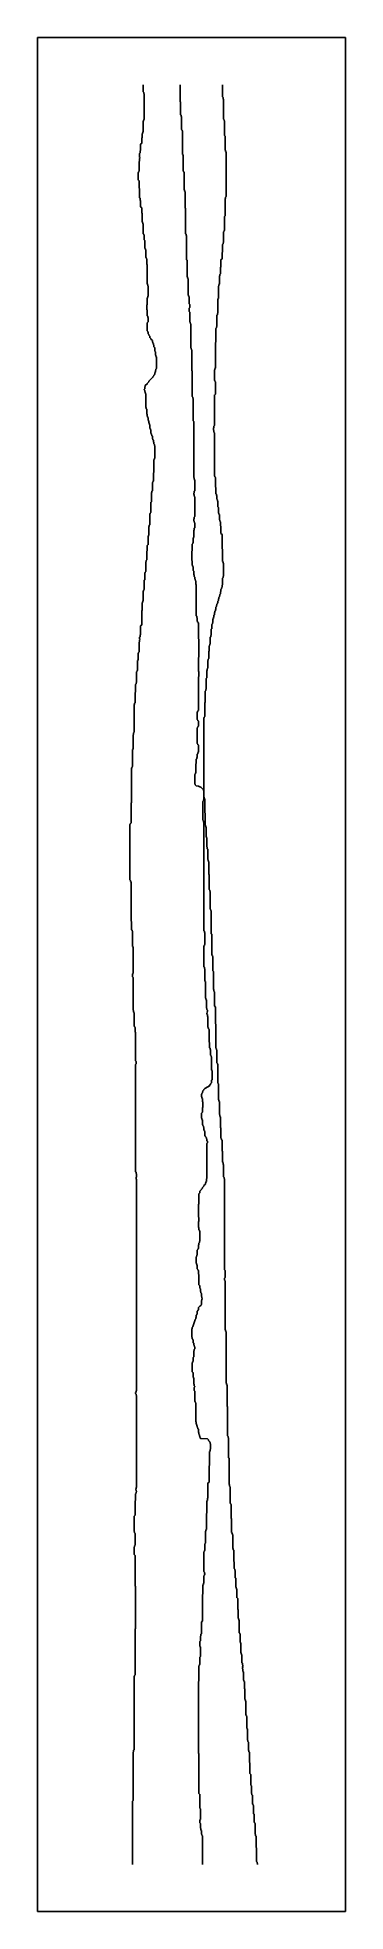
# Model space of a CAD drawing. Header units: metres. Extents: x -303 to 303, y -92 to 3592.
import ezdxf

# ---------------------------------------------------------------- set-up
doc = ezdxf.new("R2010")
doc.units = ezdxf.units.M
doc.header["$XCLIPFRAME"] = 0
for name, color, linetype in [('Curve_Exist', 63, 'Continuous'), ('CuttingCurve_A', 10, 'Continuous'), ('CuttingCurve_B', 30, 'Continuous'), ('Image', 191, 'Continuous')]:
    doc.layers.add(name, color=color, linetype=linetype)
picture_1 = doc.add_image_def('image1.jpg', size_in_pixel=(606, 3684))

msp = doc.modelspace()

# ---------------------------------------------------------------- linework, layer by layer
at = {"layer": 'Curve_Exist'}
for points in [[(-116, 0), (-116, 125), (-115, 126), (-115, 221), (-114, 222), (-114, 225), (-113, 226), (-113, 370), (-112, 371), (-112, 372), (-111, 373), (-111, 463), (-110, 464), (-110, 547), (-111, 548), (-111, 608), (-113, 610), (-113, 624), (-112, 625), (-112, 627), (-111, 628), (-111, 651), (-112, 652), (-112, 654), (-113, 655), (-113, 685), (-111, 687), (-111, 715), (-110, 716), (-110, 729), (-109, 730), (-109, 732), (-108, 733), (-108, 734), (-109, 735), (-109, 737), (-110, 738), (-109, 739), (-109, 741), (-108, 742), (-108, 922), (-109, 923), (-109, 925), (-110, 926), (-110, 928), (-109, 929), (-109, 931), (-108, 932), (-108, 1347), (-109, 1348), (-109, 1351), (-108, 1352), (-108, 1358), (-109, 1359), (-109, 1361), (-110, 1362), (-110, 1573), (-109, 1574), (-109, 1579), (-110, 1580), (-110, 1636), (-111, 1637), (-111, 1646), (-112, 1647), (-112, 1648), (-113, 1649), (-113, 1675), (-114, 1676), (-114, 1679), (-115, 1680), (-115, 1744), (-116, 1745), (-116, 1751), (-115, 1752), (-115, 1804), (-116, 1805), (-116, 1835), (-117, 1836), (-117, 1837), (-118, 1838), (-118, 1854), (-119, 1855), (-119, 1932), (-120, 1933), (-120, 1935), (-121, 1936), (-121, 2045), (-120, 2046), (-120, 2047), (-119, 2048), (-119, 2087), (-118, 2088), (-118, 2156), (-117, 2157), (-117, 2158), (-116, 2159), (-116, 2192), (-115, 2193), (-115, 2221), (-114, 2222), (-114, 2225), (-113, 2226), (-113, 2280), (-112, 2281), (-112, 2283), (-111, 2284), (-111, 2304), (-110, 2305), (-110, 2320), (-109, 2321), (-109, 2323), (-108, 2324), (-108, 2345), (-107, 2346), (-107, 2347), (-106, 2348), (-106, 2367), (-105, 2368), (-105, 2381), (-104, 2382), (-104, 2383), (-103, 2384), (-103, 2403), (-102, 2404), (-102, 2408), (-101, 2409), (-102, 2410), (-102, 2413), (-101, 2414), (-101, 2417), (-100, 2418), (-100, 2435), (-98, 2437), (-98, 2465), (-97, 2466), (-97, 2481), (-96, 2482), (-96, 2484), (-95, 2485), (-95, 2504), (-94, 2505), (-94, 2506), (-93, 2507), (-93, 2525), (-92, 2526), (-92, 2539), (-91, 2540), (-91, 2541), (-90, 2542), (-90, 2561), (-89, 2562), (-89, 2564), (-88, 2565), (-88, 2582), (-87, 2583), (-87, 2593), (-85, 2595), (-85, 2612), (-84, 2613), (-84, 2630), (-83, 2631), (-83, 2633), (-82, 2634), (-82, 2655), (-81, 2656), (-81, 2657), (-80, 2658), (-80, 2678), (-79, 2679), (-79, 2697), (-78, 2698), (-78, 2700), (-77, 2701), (-77, 2717), (-76, 2718), (-76, 2719), (-75, 2720), (-75, 2736), (-74, 2737), (-74, 2762), (-73, 2763), (-73, 2764), (-72, 2765), (-72, 2789), (-73, 2790), (-73, 2792), (-74, 2793), (-74, 2796), (-75, 2797), (-75, 2800), (-76, 2801), (-76, 2802), (-77, 2803), (-77, 2808), (-78, 2809), (-78, 2810), (-79, 2811), (-79, 2813), (-80, 2814), (-80, 2821), (-81, 2822), (-81, 2823), (-82, 2824), (-82, 2831), (-83, 2832), (-83, 2834), (-84, 2835), (-84, 2838), (-85, 2839), (-85, 2844), (-86, 2845), (-86, 2846), (-87, 2847), (-87, 2851), (-88, 2852), (-88, 2861), (-89, 2862), (-89, 2864), (-90, 2865), (-90, 2892), (-91, 2893), (-91, 2895), (-92, 2896), (-92, 2898), (-93, 2899), (-93, 2900), (-92, 2901), (-92, 2905), (-91, 2906), (-91, 2908), (-87, 2911), (-87, 2912), (-84, 2915), (-84, 2916), (-76, 2924), (-76, 2925), (-74, 2927), (-74, 2928), (-72, 2930), (-72, 2933), (-71, 2934), (-71, 2937), (-70, 2938), (-70, 2940), (-69, 2941), (-69, 2964), (-70, 2965), (-70, 2967), (-71, 2968), (-71, 2974), (-72, 2975), (-72, 2982), (-74, 2984), (-74, 2987), (-75, 2988), (-75, 2990), (-76, 2991), (-76, 2992), (-77, 2993), (-77, 2996), (-80, 2999), (-80, 3000), (-82, 3002), (-82, 3005), (-84, 3007), (-84, 3008), (-85, 3009), (-85, 3012), (-86, 3013), (-86, 3014), (-87, 3015), (-87, 3031), (-85, 3033), (-85, 3041), (-86, 3042), (-86, 3044), (-87, 3045), (-87, 3056), (-88, 3057), (-88, 3066), (-87, 3067), (-87, 3080), (-86, 3081), (-86, 3083), (-85, 3084), (-85, 3103), (-86, 3104), (-86, 3106), (-87, 3107), (-87, 3145), (-88, 3146), (-88, 3157), (-89, 3158), (-89, 3159), (-90, 3160), (-90, 3175), (-91, 3176), (-91, 3177), (-92, 3178), (-92, 3193), (-93, 3194), (-93, 3203), (-94, 3204), (-94, 3205), (-95, 3206), (-95, 3225), (-96, 3226), (-96, 3228), (-97, 3229), (-97, 3246), (-98, 3247), (-98, 3257), (-100, 3259), (-100, 3271), (-101, 3272), (-101, 3276), (-102, 3277), (-102, 3295), (-103, 3296), (-103, 3310), (-105, 3312), (-105, 3326), (-104, 3327), (-104, 3328), (-103, 3329), (-103, 3348), (-102, 3349), (-102, 3354), (-101, 3355), (-102, 3356), (-102, 3364), (-101, 3365), (-101, 3369), (-100, 3370), (-100, 3382), (-98, 3384), (-98, 3394), (-97, 3395), (-97, 3403), (-96, 3404), (-96, 3406), (-95, 3407), (-95, 3428), (-94, 3429), (-94, 3430), (-93, 3431), (-93, 3481), (-94, 3482), (-94, 3484), (-95, 3485), (-95, 3499)], [(130, 0), (130, 2), (129, 3), (129, 5), (128, 6), (128, 33), (127, 34), (127, 56), (126, 57), (126, 59), (125, 60), (125, 81), (124, 82), (124, 83), (123, 84), (123, 99), (122, 100), (122, 116), (121, 117), (121, 118), (120, 119), (120, 136), (119, 137), (119, 139), (118, 140), (118, 155), (117, 156), (117, 177), (115, 179), (115, 200), (114, 201), (114, 221), (113, 222), (113, 224), (112, 225), (112, 241), (111, 242), (111, 244), (110, 245), (110, 267), (109, 268), (109, 291), (108, 292), (108, 293), (107, 294), (107, 321), (106, 322), (106, 324), (105, 325), (105, 345), (104, 346), (104, 360), (103, 361), (103, 362), (102, 363), (102, 379), (101, 380), (101, 384), (100, 385), (100, 386), (101, 387), (100, 388), (100, 389), (101, 390), (101, 392), (100, 393), (100, 396), (99, 397), (99, 413), (98, 414), (98, 416), (97, 417), (97, 436), (96, 437), (96, 453), (95, 454), (95, 455), (94, 456), (94, 480), (93, 481), (93, 483), (92, 484), (92, 501), (91, 502), (91, 523), (89, 525), (89, 542), (88, 543), (88, 545), (87, 546), (87, 563), (86, 564), (86, 578), (85, 579), (85, 581), (84, 582), (84, 595), (83, 596), (83, 618), (82, 619), (82, 621), (81, 622), (81, 649), (80, 650), (80, 652), (79, 653), (79, 680), (78, 681), (78, 708), (77, 709), (77, 710), (76, 711), (76, 743), (75, 744), (75, 747), (74, 748), (74, 799), (73, 800), (73, 839), (72, 840), (72, 842), (71, 843), (71, 900), (70, 901), (70, 943), (69, 944), (69, 946), (68, 947), (68, 1048), (67, 1049), (67, 1051), (66, 1052), (66, 1148), (65, 1149), (65, 1153), (66, 1154), (66, 1168), (65, 1169), (65, 1348), (64, 1349), (64, 1351), (63, 1352), (63, 1376), (62, 1377), (62, 1380), (61, 1381), (61, 1402), (60, 1403), (60, 1424), (59, 1425), (59, 1427), (58, 1428), (58, 1448), (57, 1449), (57, 1470), (56, 1471), (56, 1474), (55, 1475), (55, 1500), (54, 1501), (54, 1503), (53, 1504), (53, 1535), (52, 1536), (52, 1573), (51, 1574), (51, 1575), (50, 1576), (50, 1601), (49, 1602), (49, 1604), (48, 1605), (48, 1652), (47, 1653), (47, 1686), (45, 1688), (45, 1716), (44, 1717), (44, 1720), (43, 1721), (43, 1756), (42, 1757), (42, 1785), (41, 1786), (41, 1787), (40, 1788), (40, 1829), (39, 1830), (39, 1875), (38, 1876), (38, 1877), (37, 1878), (37, 1913), (36, 1914), (36, 1916), (35, 1917), (35, 1946), (34, 1947), (34, 1972), (33, 1973), (33, 1975), (32, 1976), (32, 1996), (31, 1997), (31, 2000), (30, 2001), (30, 2019), (29, 2020), (29, 2039), (28, 2040), (28, 2042), (27, 2043), (27, 2067), (26, 2068), (26, 2095), (25, 2096), (25, 2098), (24, 2099), (24, 2254), (25, 2255), (25, 2256), (26, 2257), (26, 2284), (27, 2285), (27, 2307), (28, 2308), (28, 2310), (29, 2311), (29, 2332), (30, 2333), (30, 2347), (31, 2348), (31, 2351), (32, 2352), (32, 2367), (33, 2368), (33, 2370), (34, 2371), (34, 2385), (35, 2386), (35, 2396), (36, 2397), (36, 2399), (37, 2400), (37, 2413), (38, 2414), (38, 2416), (39, 2417), (39, 2429), (40, 2430), (40, 2438), (41, 2439), (41, 2441), (42, 2442), (42, 2449), (43, 2450), (43, 2452), (44, 2453), (44, 2456), (45, 2457), (45, 2461), (46, 2462), (46, 2464), (47, 2465), (47, 2467), (48, 2468), (48, 2472), (49, 2473), (49, 2475), (50, 2476), (50, 2478), (51, 2479), (51, 2480), (52, 2481), (52, 2484), (53, 2485), (53, 2488), (54, 2489), (54, 2491), (55, 2492), (55, 2494), (56, 2495), (56, 2497), (57, 2498), (57, 2502), (58, 2503), (58, 2507), (59, 2508), (59, 2510), (60, 2511), (60, 2515), (61, 2516), (61, 2529), (62, 2530), (62, 2532), (63, 2533), (63, 2558), (62, 2559), (62, 2561), (61, 2562), (61, 2586), (60, 2587), (60, 2615), (58, 2617), (58, 2631), (57, 2632), (57, 2640), (56, 2641), (56, 2643), (55, 2644), (55, 2654), (54, 2655), (54, 2656), (53, 2657), (53, 2668), (52, 2669), (52, 2680), (51, 2681), (51, 2683), (50, 2684), (50, 2691), (49, 2692), (49, 2694), (48, 2695), (48, 2707), (47, 2708), (47, 2727), (46, 2728), (46, 2729), (45, 2730), (45, 2815), (44, 2816), (44, 2819), (43, 2820), (43, 2824), (44, 2825), (44, 2828), (45, 2829), (45, 2889), (47, 2891), (47, 2915), (46, 2916), (46, 2917), (45, 2918), (45, 2938), (46, 2939), (46, 2941), (47, 2942), (47, 2992), (48, 2993), (48, 3020), (49, 3021), (49, 3023), (50, 3024), (50, 3046), (51, 3047), (51, 3049), (52, 3050), (52, 3078), (53, 3079), (53, 3103), (54, 3104), (54, 3106), (55, 3107), (55, 3123), (56, 3124), (56, 3126), (57, 3127), (57, 3140), (58, 3141), (58, 3155), (60, 3157), (60, 3169), (61, 3170), (61, 3185), (62, 3186), (62, 3188), (63, 3189), (63, 3210), (64, 3211), (64, 3212), (65, 3213), (65, 3240), (66, 3241), (66, 3275), (67, 3276), (67, 3278), (68, 3279), (68, 3367), (67, 3368), (67, 3370), (66, 3371), (66, 3398), (65, 3399), (65, 3428), (64, 3429), (64, 3430), (63, 3431), (63, 3470), (62, 3471), (62, 3474), (61, 3475), (61, 3499)]]:
    msp.add_lwpolyline(points, dxfattribs=at)
at = {"layer": 'CuttingCurve_A'}
msp.add_lwpolyline([(-116, 0), (-116, 125), (-115, 126), (-115, 221), (-114, 222), (-114, 225), (-113, 226), (-113, 370), (-112, 371), (-112, 372), (-111, 373), (-111, 463), (-110, 464), (-110, 547), (-111, 548), (-111, 608), (-113, 610), (-113, 624), (-112, 625), (-112, 627), (-111, 628), (-111, 651), (-112, 652), (-112, 654), (-113, 655), (-113, 685), (-111, 687), (-111, 715), (-110, 716), (-110, 729), (-109, 730), (-109, 732), (-108, 733), (-108, 734), (-109, 735), (-109, 737), (-110, 738), (-109, 739), (-109, 741), (-108, 742), (-108, 922), (-109, 923), (-109, 925), (-110, 926), (-110, 928), (-109, 929), (-109, 931), (-108, 932), (-108, 1347), (-109, 1348), (-109, 1351), (-108, 1352), (-108, 1358), (-109, 1359), (-109, 1361), (-110, 1362), (-110, 1573), (-109, 1574), (-109, 1579), (-110, 1580), (-110, 1636), (-111, 1637), (-111, 1646), (-112, 1647), (-112, 1648), (-113, 1649), (-113, 1675), (-114, 1676), (-114, 1679), (-115, 1680), (-115, 1744), (-116, 1745), (-116, 1751), (-115, 1752), (-115, 1804), (-116, 1805), (-116, 1835), (-117, 1836), (-117, 1837), (-118, 1838), (-118, 1854), (-119, 1855), (-119, 1932), (-120, 1933), (-120, 1935), (-121, 1936), (-121, 2045), (-120, 2046), (-120, 2047), (-119, 2048), (-119, 2087), (-118, 2088), (-118, 2156), (-117, 2157), (-117, 2158), (-116, 2159), (-116, 2192), (-115, 2193), (-115, 2221), (-114, 2222), (-114, 2225), (-113, 2226), (-113, 2280), (-112, 2281), (-112, 2283), (-111, 2284), (-111, 2304), (-110, 2305), (-110, 2320), (-109, 2321), (-109, 2323), (-108, 2324), (-108, 2345), (-107, 2346), (-107, 2347), (-106, 2348), (-106, 2367), (-105, 2368), (-105, 2381), (-104, 2382), (-104, 2383), (-103, 2384), (-103, 2403), (-102, 2404), (-102, 2408), (-101, 2409), (-102, 2410), (-102, 2413), (-101, 2414), (-101, 2417), (-100, 2418), (-100, 2435), (-98, 2437), (-98, 2465), (-97, 2466), (-97, 2481), (-96, 2482), (-96, 2484), (-95, 2485), (-95, 2504), (-94, 2505), (-94, 2506), (-93, 2507), (-93, 2525), (-92, 2526), (-92, 2539), (-91, 2540), (-91, 2541), (-90, 2542), (-90, 2561), (-89, 2562), (-89, 2564), (-88, 2565), (-88, 2582), (-87, 2583), (-87, 2593), (-85, 2595), (-85, 2612), (-84, 2613), (-84, 2630), (-83, 2631), (-83, 2633), (-82, 2634), (-82, 2655), (-81, 2656), (-81, 2657), (-80, 2658), (-80, 2678), (-79, 2679), (-79, 2697), (-78, 2698), (-78, 2700), (-77, 2701), (-77, 2717), (-76, 2718), (-76, 2719), (-75, 2720), (-75, 2736), (-74, 2737), (-74, 2762), (-73, 2763), (-73, 2764), (-72, 2765), (-72, 2789), (-73, 2790), (-73, 2792), (-74, 2793), (-74, 2796), (-75, 2797), (-75, 2800), (-76, 2801), (-76, 2802), (-77, 2803), (-77, 2808), (-78, 2809), (-78, 2810), (-79, 2811), (-79, 2813), (-80, 2814), (-80, 2821), (-81, 2822), (-81, 2823), (-82, 2824), (-82, 2831), (-83, 2832), (-83, 2834), (-84, 2835), (-84, 2838), (-85, 2839), (-85, 2844), (-86, 2845), (-86, 2846), (-87, 2847), (-87, 2851), (-88, 2852), (-88, 2861), (-89, 2862), (-89, 2864), (-90, 2865), (-90, 2892), (-91, 2893), (-91, 2895), (-92, 2896), (-92, 2898), (-93, 2899), (-93, 2900), (-92, 2901), (-92, 2905), (-91, 2906), (-91, 2908), (-87, 2911), (-87, 2912), (-84, 2915), (-84, 2916), (-76, 2924), (-76, 2925), (-74, 2927), (-74, 2928), (-72, 2930), (-72, 2933), (-71, 2934), (-71, 2937), (-70, 2938), (-70, 2940), (-69, 2941), (-69, 2964), (-70, 2965), (-70, 2967), (-71, 2968), (-71, 2974), (-72, 2975), (-72, 2982), (-74, 2984), (-74, 2987), (-75, 2988), (-75, 2990), (-76, 2991), (-76, 2992), (-77, 2993), (-77, 2996), (-80, 2999), (-80, 3000), (-82, 3002), (-82, 3005), (-84, 3007), (-84, 3008), (-85, 3009), (-85, 3012), (-86, 3013), (-86, 3014), (-87, 3015), (-87, 3031), (-85, 3033), (-85, 3041), (-86, 3042), (-86, 3044), (-87, 3045), (-87, 3056), (-88, 3057), (-88, 3066), (-87, 3067), (-87, 3080), (-86, 3081), (-86, 3083), (-85, 3084), (-85, 3103), (-86, 3104), (-86, 3106), (-87, 3107), (-87, 3145), (-88, 3146), (-88, 3157), (-89, 3158), (-89, 3159), (-90, 3160), (-90, 3175), (-91, 3176), (-91, 3177), (-92, 3178), (-92, 3193), (-93, 3194), (-93, 3203), (-94, 3204), (-94, 3205), (-95, 3206), (-95, 3225), (-96, 3226), (-96, 3228), (-97, 3229), (-97, 3246), (-98, 3247), (-98, 3257), (-100, 3259), (-100, 3271), (-101, 3272), (-101, 3276), (-102, 3277), (-102, 3295), (-103, 3296), (-103, 3310), (-105, 3312), (-105, 3326), (-104, 3327), (-104, 3328), (-103, 3329), (-103, 3348), (-102, 3349), (-102, 3354), (-101, 3355), (-102, 3356), (-102, 3364), (-101, 3365), (-101, 3369), (-100, 3370), (-100, 3382), (-98, 3384), (-98, 3394), (-97, 3395), (-97, 3403), (-96, 3404), (-96, 3406), (-95, 3407), (-95, 3428), (-94, 3429), (-94, 3430), (-93, 3431), (-93, 3481), (-94, 3482), (-94, 3484), (-95, 3485), (-95, 3499)], dxfattribs=at)
at = {"layer": 'CuttingCurve_B'}
msp.add_lwpolyline([(21.44163452223438, 0), (21.44163452223438, 57), (20.44163452223438, 58), (20.44163452223438, 59), (19.44163452223438, 60), (19.44163452223438, 67), (18.44163452223438, 68), (18.44163452223438, 71), (17.44163452223438, 72), (17.44163452223438, 81), (16.44163452223438, 82), (16.44163452223438, 88), (17.44163452223438, 89), (17.44163452223438, 110), (16.44163452223438, 111), (16.44163452223438, 138), (14.44163452223438, 140), (14.44163452223438, 218), (13.44163452223438, 219), (13.44163452223438, 360), (14.44163452223438, 361), (14.44163452223438, 391), (15.44163452223438, 392), (15.44163452223438, 393), (16.44163452223438, 394), (16.44163452223438, 408), (17.44163452223438, 409), (17.44163452223438, 428), (16.44163452223438, 429), (16.44163452223438, 439), (17.44163452223438, 440), (17.44163452223438, 449), (18.44163452223438, 450), (18.44163452223438, 453), (19.44163452223438, 454), (19.44163452223438, 477), (21.44163452223438, 479), (21.44163452223438, 531), (22.44163452223438, 532), (22.44163452223438, 550), (23.44163452223438, 551), (23.44163452223438, 553), (24.44163452223438, 554), (24.44163452223438, 568), (25.44163452223438, 569), (25.44163452223438, 570), (26.44163452223438, 571), (26.44163452223438, 572), (25.44163452223438, 573), (25.44163452223438, 575), (24.44163452223438, 576), (24.44163452223438, 615), (25.44163452223438, 616), (25.44163452223438, 617), (26.44163452223438, 618), (26.44163452223438, 631), (27.44163452223438, 632), (27.44163452223438, 655), (28.44163452223438, 656), (28.44163452223438, 658), (29.44163452223438, 659), (29.44163452223438, 690), (30.44163452223438, 691), (30.44163452223438, 715), (31.44163452223438, 716), (31.44163452223438, 720), (32.44163452223438, 721), (32.44163452223438, 750), (34.44163452223438, 752), (34.44163452223438, 784), (35.44163452223438, 785), (35.44163452223438, 812), (36.44163452223438, 813), (36.44163452223438, 816), (37.44163452223438, 817), (37.44163452223438, 827), (36.44163452223438, 828), (36.44163452223438, 830), (35.44163452223438, 831), (35.44163452223438, 832), (33.44163452223438, 834), (33.44163452223438, 835), (31.44163452223438, 837), (17.44163452223438, 838), (17.44163452223438, 839), (16.44163452223438, 840), (16.44163452223438, 842), (15.44163452223438, 843), (15.44163452223438, 845), (14.44163452223438, 846), (14.44163452223438, 849), (13.44163452223438, 850), (13.44163452223438, 856), (12.44163452223438, 857), (12.44163452223438, 859), (11.44163452223438, 860), (11.44163452223438, 862), (10.44163452223438, 863), (10.44163452223438, 865), (9.44163452223438, 866), (9.44163452223438, 870), (8.44163452223438, 871), (8.44163452223438, 908), (7.44163452223438, 909), (7.44163452223438, 910), (6.44163452223438, 911), (6.44163452223438, 931), (5.44163452223438, 932), (5.44163452223438, 938), (6.44163452223438, 939), (6.44163452223438, 940), (5.44163452223438, 941), (5.44163452223438, 944), (4.44163452223438, 945), (4.44163452223438, 957), (3.44163452223438, 958), (3.44163452223438, 967), (1.44163452223438, 969), (1.44163452223438, 987), (2.44163452223438, 988), (2.44163452223438, 989), (3.44163452223438, 990), (3.44163452223438, 997), (4.44163452223438, 998), (4.44163452223438, 1010), (5.44163452223438, 1011), (5.44163452223438, 1013), (6.44163452223438, 1014), (6.44163452223438, 1018), (5.44163452223438, 1019), (5.44163452223438, 1021), (4.44163452223438, 1022), (4.44163452223438, 1025), (3.44163452223438, 1026), (3.44163452223438, 1031), (2.44163452223438, 1032), (2.44163452223438, 1033), (1.44163452223438, 1034), (1.44163452223438, 1036), (0.4416345222343807, 1037), (0.4416345222343807, 1053), (1.44163452223438, 1054), (1.44163452223438, 1056), (2.44163452223438, 1057), (2.44163452223438, 1058), (3.44163452223438, 1059), (3.44163452223438, 1061), (4.44163452223438, 1062), (4.44163452223438, 1064), (5.44163452223438, 1065), (5.44163452223438, 1067), (6.44163452223438, 1068), (6.44163452223438, 1070), (7.44163452223438, 1071), (7.44163452223438, 1072), (8.44163452223438, 1073), (8.44163452223438, 1075), (9.44163452223438, 1076), (9.44163452223438, 1080), (10.44163452223438, 1081), (10.44163452223438, 1082), (11.44163452223438, 1083), (11.44163452223438, 1088), (12.44163452223438, 1089), (12.44163452223438, 1090), (13.44163452223438, 1091), (13.44163452223438, 1095), (16.44163452223438, 1098), (18.44163452223438, 1099), (18.44163452223438, 1100), (19.44163452223438, 1101), (19.44163452223438, 1109), (20.44163452223438, 1110), (20.44163452223438, 1112), (21.44163452223438, 1113), (20.44163452223438, 1114), (20.44163452223438, 1116), (19.44163452223438, 1117), (19.44163452223438, 1123), (18.44163452223438, 1124), (18.44163452223438, 1126), (17.44163452223438, 1127), (17.44163452223438, 1132), (16.44163452223438, 1133), (16.44163452223438, 1138), (14.44163452223438, 1140), (14.44163452223438, 1160), (13.44163452223438, 1161), (13.44163452223438, 1168), (12.44163452223438, 1169), (12.44163452223438, 1170), (11.44163452223438, 1171), (11.44163452223438, 1178), (10.44163452223438, 1179), (10.44163452223438, 1181), (9.44163452223438, 1182), (9.44163452223438, 1195), (10.44163452223438, 1196), (10.44163452223438, 1198), (11.44163452223438, 1199), (11.44163452223438, 1208), (12.44163452223438, 1209), (12.44163452223438, 1210), (13.44163452223438, 1211), (13.44163452223438, 1218), (14.44163452223438, 1219), (14.44163452223438, 1222), (15.44163452223438, 1223), (15.44163452223438, 1225), (16.44163452223438, 1226), (16.44163452223438, 1245), (15.44163452223438, 1246), (15.44163452223438, 1247), (14.44163452223438, 1248), (14.44163452223438, 1252), (13.44163452223438, 1253), (13.44163452223438, 1264), (14.44163452223438, 1265), (14.44163452223438, 1272), (13.44163452223438, 1273), (13.44163452223438, 1298), (14.44163452223438, 1299), (14.44163452223438, 1319), (16.44163452223438, 1321), (16.44163452223438, 1324), (19.44163452223438, 1327), (19.44163452223438, 1328), (21.44163452223438, 1330), (21.44163452223438, 1331), (24.44163452223438, 1334), (24.44163452223438, 1335), (27.44163452223438, 1338), (27.44163452223438, 1340), (28.44163452223438, 1341), (28.44163452223438, 1342), (29.44163452223438, 1343), (29.44163452223438, 1348), (30.44163452223438, 1349), (30.44163452223438, 1418), (31.44163452223438, 1419), (31.44163452223438, 1422), (30.44163452223438, 1423), (30.44163452223438, 1426), (29.44163452223438, 1427), (29.44163452223438, 1429), (27.44163452223438, 1431), (27.44163452223438, 1432), (26.44163452223438, 1433), (26.44163452223438, 1441), (25.44163452223438, 1442), (25.44163452223438, 1443), (24.44163452223438, 1444), (24.44163452223438, 1449), (23.44163452223438, 1450), (23.44163452223438, 1452), (22.44163452223438, 1453), (22.44163452223438, 1454), (21.44163452223438, 1455), (21.44163452223438, 1464), (20.44163452223438, 1465), (20.44163452223438, 1467), (19.44163452223438, 1468), (19.44163452223438, 1477), (21.44163452223438, 1479), (21.44163452223438, 1488), (22.44163452223438, 1489), (22.44163452223438, 1499), (21.44163452223438, 1500), (21.44163452223438, 1506), (20.44163452223438, 1507), (20.44163452223438, 1509), (19.44163452223438, 1510), (19.44163452223438, 1514), (20.44163452223438, 1515), (20.44163452223438, 1516), (21.44163452223438, 1517), (21.44163452223438, 1519), (22.44163452223438, 1520), (22.44163452223438, 1521), (24.44163452223438, 1523), (24.44163452223438, 1524), (26.44163452223438, 1526), (32.44163452223438, 1529), (35.44163452223438, 1531), (35.44163452223438, 1532), (37.44163452223438, 1534), (37.44163452223438, 1535), (39.44163452223438, 1537), (39.44163452223438, 1542), (40.44163452223438, 1543), (40.44163452223438, 1561), (39.44163452223438, 1562), (39.44163452223438, 1588), (38.44163452223438, 1589), (38.44163452223438, 1590), (37.44163452223438, 1591), (37.44163452223438, 1602), (36.44163452223438, 1603), (36.44163452223438, 1605), (35.44163452223438, 1606), (35.44163452223438, 1616), (34.44163452223438, 1617), (34.44163452223438, 1642), (33.44163452223438, 1643), (33.44163452223438, 1645), (32.44163452223438, 1646), (32.44163452223438, 1667), (31.44163452223438, 1668), (31.44163452223438, 1671), (30.44163452223438, 1672), (30.44163452223438, 1674), (31.44163452223438, 1675), (30.44163452223438, 1676), (31.44163452223438, 1677), (31.44163452223438, 1680), (30.44163452223438, 1681), (30.44163452223438, 1683), (29.44163452223438, 1684), (29.44163452223438, 1700), (28.44163452223438, 1701), (28.44163452223438, 1703), (27.44163452223438, 1704), (27.44163452223438, 1736), (26.44163452223438, 1737), (26.44163452223438, 1761), (25.44163452223438, 1762), (25.44163452223438, 1764), (24.44163452223438, 1765), (24.44163452223438, 1806), (25.44163452223438, 1807), (25.44163452223438, 1808), (26.44163452223438, 1809), (26.44163452223438, 1832), (25.44163452223438, 1833), (25.44163452223438, 1835), (24.44163452223438, 1836), (24.44163452223438, 2049), (23.44163452223438, 2050), (23.44163452223438, 2052), (22.44163452223438, 2053), (22.44163452223438, 2090), (23.44163452223438, 2091), (23.44163452223438, 2093), (24.44163452223438, 2094), (24.44163452223438, 2111), (23.44163452223438, 2112), (23.44163452223438, 2113), (18.44163452223438, 2118), (16.44163452223438, 2119), (13.44163452223438, 2120), (9.44163452223438, 2121), (7.44163452223438, 2123), (7.44163452223438, 2124), (6.44163452223438, 2125), (6.44163452223438, 2143), (7.44163452223438, 2144), (7.44163452223438, 2145), (8.44163452223438, 2146), (8.44163452223438, 2164), (9.44163452223438, 2165), (9.44163452223438, 2173), (10.44163452223438, 2174), (10.44163452223438, 2176), (11.44163452223438, 2177), (11.44163452223438, 2183), (12.44163452223438, 2184), (12.44163452223438, 2186), (13.44163452223438, 2187), (13.44163452223438, 2201), (12.44163452223438, 2202), (12.44163452223438, 2203), (11.44163452223438, 2204), (11.44163452223438, 2235), (12.44163452223438, 2236), (12.44163452223438, 2237), (13.44163452223438, 2238), (13.44163452223438, 2248), (12.44163452223438, 2249), (12.44163452223438, 2250), (11.44163452223438, 2251), (11.44163452223438, 2266), (12.44163452223438, 2267), (12.44163452223438, 2268), (13.44163452223438, 2269), (13.44163452223438, 2335), (14.44163452223438, 2336), (14.44163452223438, 2345), (13.44163452223438, 2346), (13.44163452223438, 2373), (14.44163452223438, 2374), (14.44163452223438, 2409), (13.44163452223438, 2410), (13.44163452223438, 2441), (12.44163452223438, 2442), (12.44163452223438, 2443), (11.44163452223438, 2444), (11.44163452223438, 2451), (10.44163452223438, 2452), (10.44163452223438, 2454), (9.44163452223438, 2455), (9.44163452223438, 2516), (8.44163452223438, 2517), (8.44163452223438, 2524), (7.44163452223438, 2525), (7.44163452223438, 2527), (6.44163452223438, 2528), (6.44163452223438, 2531), (5.44163452223438, 2532), (5.44163452223438, 2535), (4.44163452223438, 2536), (4.44163452223438, 2543), (3.44163452223438, 2544), (3.44163452223438, 2551), (2.44163452223438, 2552), (2.44163452223438, 2553), (1.44163452223438, 2554), (1.44163452223438, 2563), (0.4416345222343807, 2564), (0.4416345222343807, 2582), (1.44163452223438, 2583), (1.44163452223438, 2596), (2.44163452223438, 2597), (2.44163452223438, 2598), (3.44163452223438, 2599), (3.44163452223438, 2608), (4.44163452223438, 2609), (4.44163452223438, 2623), (5.44163452223438, 2624), (5.44163452223438, 2627), (6.44163452223438, 2628), (6.44163452223438, 2638), (5.44163452223438, 2639), (5.44163452223438, 2641), (4.44163452223438, 2642), (4.44163452223438, 2645), (5.44163452223438, 2646), (5.44163452223438, 2649), (6.44163452223438, 2650), (6.44163452223438, 2689), (5.44163452223438, 2690), (5.44163452223438, 2693), (4.44163452223438, 2694), (4.44163452223438, 2696), (5.44163452223438, 2697), (5.44163452223438, 2700), (6.44163452223438, 2701), (6.44163452223438, 2722), (5.44163452223438, 2723), (5.44163452223438, 2726), (4.44163452223438, 2727), (4.44163452223438, 2837), (3.44163452223438, 2838), (3.44163452223438, 2882), (2.44163452223438, 2883), (2.44163452223438, 2885), (1.44163452223438, 2886), (1.44163452223438, 2936), (0.4416345222343807, 2937), (0.4416345222343807, 2978), (-0.5583654777656193, 2979), (-0.5583654777656193, 2981), (-1.558365477765619, 2982), (-1.558365477765619, 3029), (-2.558365477765619, 3030), (-2.558365477765619, 3032), (-3.558365477765619, 3033), (-3.558365477765619, 3052), (-4.558365477765619, 3053), (-4.558365477765619, 3060), (-3.558365477765619, 3061), (-3.558365477765619, 3067), (-4.558365477765619, 3068), (-4.558365477765619, 3082), (-5.558365477765619, 3083), (-5.558365477765619, 3084), (-6.558365477765619, 3085), (-6.558365477765619, 3118), (-7.558365477765619, 3119), (-7.558365477765619, 3121), (-8.55836547776562, 3122), (-8.55836547776562, 3154), (-9.55836547776562, 3155), (-9.55836547776562, 3202), (-10.55836547776562, 3203), (-10.55836547776562, 3205), (-11.55836547776562, 3206), (-11.55836547776562, 3256), (-12.55836547776562, 3257), (-12.55836547776562, 3289), (-13.55836547776562, 3290), (-13.55836547776562, 3292), (-14.55836547776562, 3293), (-14.55836547776562, 3327), (-15.55836547776562, 3328), (-15.55836547776562, 3329), (-16.55836547776562, 3330), (-16.55836547776562, 3361), (-17.55836547776562, 3362), (-17.55836547776562, 3408), (-18.55836547776562, 3409), (-18.55836547776562, 3410), (-19.55836547776562, 3411), (-19.55836547776562, 3436), (-20.55836547776562, 3437), (-20.55836547776562, 3439), (-21.55836547776562, 3440), (-21.55836547776562, 3465), (-22.55836547776562, 3466), (-22.55836547776562, 3499)], dxfattribs=at)

# ---------------------------------------------------------------- pictures from other files: only their frames are drawn
at = {"layer": 'Image'}
image = msp.add_image(picture_1, insert=(-303, -92.10526315789473), size_in_units=(606, 3684), dxfattribs=at)
image.set_boundary_path([(-0.5, -0.5), (605.4999999999999, 3683.5)])
image.dxf.clipping = 0
image.dxf.flags = 3

doc.saveas('drawing.dxf')
